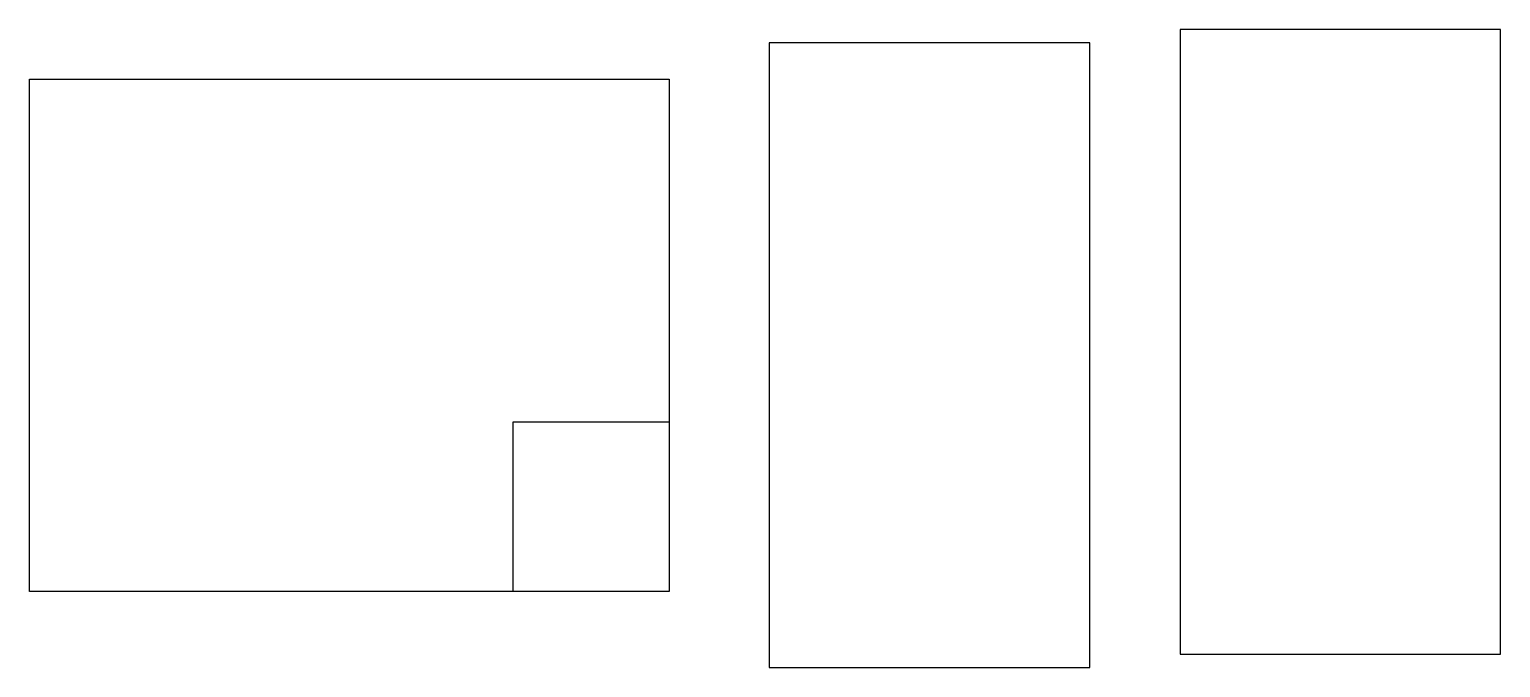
# Model space of a CAD drawing. Header units: metres. Extents: x 1610 to 5629, y 732 to 3974.
# Drawn here: x 1610.517 to 1615.115, y 731.509 to 733.501 of the extents above; entities that cross this region are included whole.
import ezdxf

# ---------------------------------------------------------------- set-up
doc = ezdxf.new("R2010")
doc.units = ezdxf.units.M
doc.header["$MEASUREMENT"] = 0
for name, color, linetype in [('BLK_2_FLR_0_DRINKING_WATER', 7, 'Continuous'), ('BLK_2_FLR_0_SP_WC', 233, 'Continuous'), ('BLK_2_FLR_0_URINAL', 235, 'Continuous')]:
    doc.layers.add(name, color=color, linetype=linetype)

msp = doc.modelspace()

# ---------------------------------------------------------------- linework, layer by layer
at = {"layer": 'BLK_2_FLR_0_DRINKING_WATER'}
for points in [[(1615.1153, 733.5013), (1614.1133, 733.5013), (1614.1133, 731.5513), (1615.1153, 731.5513)], [(1615.1153, 733.5013), (1614.1133, 733.5013), (1614.1133, 731.5513), (1615.1153, 731.5513)], [(1615.1153, 733.5013), (1614.1133, 733.5013), (1614.1133, 731.5513), (1615.1153, 731.5513)], [(1615.1153, 733.5013), (1614.1133, 733.5013), (1614.1133, 731.5513), (1615.1153, 731.5513)], [(1615.1153, 733.5013), (1614.1133, 733.5013), (1614.1133, 731.5513), (1615.1153, 731.5513)], [(1615.1153, 733.5013), (1614.1133, 733.5013), (1614.1133, 731.5513), (1615.1153, 731.5513)], [(1615.1153, 733.5013), (1614.1133, 733.5013), (1614.1133, 731.5513), (1615.1153, 731.5513)], [(1615.1153, 733.5013), (1614.1133, 733.5013), (1614.1133, 731.5513), (1615.1153, 731.5513)], [(1615.1153, 733.5013), (1614.1133, 733.5013), (1614.1133, 731.5513), (1615.1153, 731.5513)], [(1615.1153, 733.5013), (1614.1133, 733.5013), (1614.1133, 731.5513), (1615.1153, 731.5513)], [(1615.1153, 733.5013), (1614.1133, 733.5013), (1614.1133, 731.5513), (1615.1153, 731.5513)], [(1615.1153, 733.5013), (1614.1133, 733.5013), (1614.1133, 731.5513), (1615.1153, 731.5513)], [(1615.1153, 733.5013), (1614.1133, 733.5013), (1614.1133, 731.5513), (1615.1153, 731.5513)], [(1615.1153, 733.5013), (1614.1133, 733.5013), (1614.1133, 731.5513), (1615.1153, 731.5513)], [(1613.8315, 733.4593), (1612.8295, 733.4593), (1612.8295, 731.5093), (1613.8315, 731.5093)], [(1613.8315, 733.4593), (1612.8295, 733.4593), (1612.8295, 731.5093), (1613.8315, 731.5093)], [(1613.8315, 733.4593), (1612.8295, 733.4593), (1612.8295, 731.5093), (1613.8315, 731.5093)], [(1613.8315, 733.4593), (1612.8295, 733.4593), (1612.8295, 731.5093), (1613.8315, 731.5093)], [(1613.8315, 733.4593), (1612.8295, 733.4593), (1612.8295, 731.5093), (1613.8315, 731.5093)], [(1613.8315, 733.4593), (1612.8295, 733.4593), (1612.8295, 731.5093), (1613.8315, 731.5093)], [(1613.8315, 733.4593), (1612.8295, 733.4593), (1612.8295, 731.5093), (1613.8315, 731.5093)], [(1613.8315, 733.4593), (1612.8295, 733.4593), (1612.8295, 731.5093), (1613.8315, 731.5093)], [(1613.8315, 733.4593), (1612.8295, 733.4593), (1612.8295, 731.5093), (1613.8315, 731.5093)], [(1613.8315, 733.4593), (1612.8295, 733.4593), (1612.8295, 731.5093), (1613.8315, 731.5093)], [(1613.8315, 733.4593), (1612.8295, 733.4593), (1612.8295, 731.5093), (1613.8315, 731.5093)], [(1613.8315, 733.4593), (1612.8295, 733.4593), (1612.8295, 731.5093), (1613.8315, 731.5093)], [(1613.8315, 733.4593), (1612.8295, 733.4593), (1612.8295, 731.5093), (1613.8315, 731.5093)], [(1613.8315, 733.4593), (1612.8295, 733.4593), (1612.8295, 731.5093), (1613.8315, 731.5093)]]:
    msp.add_lwpolyline(points, close=True, dxfattribs=at)
at = {"layer": 'BLK_2_FLR_0_SP_WC', "lineweight": -3}
msp.add_lwpolyline([(1610.517, 733.3463), (1612.517, 733.3463), (1612.517, 731.7463), (1610.517, 731.7463)], close=True, dxfattribs=at)
msp.add_lwpolyline([(1610.517, 733.3463), (1612.517, 733.3463), (1612.517, 731.7463), (1610.517, 731.7463)], close=True, dxfattribs=at)
msp.add_lwpolyline([(1610.517, 733.3463), (1612.517, 733.3463), (1612.517, 731.7463), (1610.517, 731.7463)], close=True, dxfattribs=at)
msp.add_lwpolyline([(1610.517, 733.3463), (1612.517, 733.3463), (1612.517, 731.7463), (1610.517, 731.7463)], close=True, dxfattribs=at)
msp.add_lwpolyline([(1610.517, 733.3463), (1612.517, 733.3463), (1612.517, 731.7463), (1610.517, 731.7463)], close=True, dxfattribs=at)
msp.add_lwpolyline([(1610.517, 733.3463), (1612.517, 733.3463), (1612.517, 731.7463), (1610.517, 731.7463)], close=True, dxfattribs=at)
msp.add_lwpolyline([(1610.517, 733.3463), (1612.517, 733.3463), (1612.517, 731.7463), (1610.517, 731.7463)], close=True, dxfattribs=at)
msp.add_lwpolyline([(1610.517, 733.3463), (1612.517, 733.3463), (1612.517, 731.7463), (1610.517, 731.7463)], close=True, dxfattribs=at)
msp.add_lwpolyline([(1610.517, 733.3463), (1612.517, 733.3463), (1612.517, 731.7463), (1610.517, 731.7463)], close=True, dxfattribs=at)
msp.add_lwpolyline([(1610.517, 733.3463), (1612.517, 733.3463), (1612.517, 731.7463), (1610.517, 731.7463)], close=True, dxfattribs=at)
msp.add_lwpolyline([(1610.517, 733.3463), (1612.517, 733.3463), (1612.517, 731.7463), (1610.517, 731.7463)], close=True, dxfattribs=at)
msp.add_lwpolyline([(1610.517, 733.3463), (1612.517, 733.3463), (1612.517, 731.7463), (1610.517, 731.7463)], close=True, dxfattribs=at)
msp.add_lwpolyline([(1610.517, 733.3463), (1612.517, 733.3463), (1612.517, 731.7463), (1610.517, 731.7463)], close=True, dxfattribs=at)
msp.add_lwpolyline([(1610.517, 733.3463), (1612.517, 733.3463), (1612.517, 731.7463), (1610.517, 731.7463)], close=True, dxfattribs=at)
at = {"layer": 'BLK_2_FLR_0_URINAL', "lineweight": -3, "ltscale": 3}
msp.add_lwpolyline([(1612.0295, 732.2763), (1612.517, 732.2763), (1612.517, 731.7463), (1612.0295, 731.7463)], close=True, dxfattribs=at)
msp.add_lwpolyline([(1612.0295, 732.2763), (1612.517, 732.2763), (1612.517, 731.7463), (1612.0295, 731.7463)], close=True, dxfattribs=at)
msp.add_lwpolyline([(1612.0295, 732.2763), (1612.517, 732.2763), (1612.517, 731.7463), (1612.0295, 731.7463)], close=True, dxfattribs=at)
msp.add_lwpolyline([(1612.0295, 732.2763), (1612.517, 732.2763), (1612.517, 731.7463), (1612.0295, 731.7463)], close=True, dxfattribs=at)
msp.add_lwpolyline([(1612.0295, 732.2763), (1612.517, 732.2763), (1612.517, 731.7463), (1612.0295, 731.7463)], close=True, dxfattribs=at)
msp.add_lwpolyline([(1612.0295, 732.2763), (1612.517, 732.2763), (1612.517, 731.7463), (1612.0295, 731.7463)], close=True, dxfattribs=at)
msp.add_lwpolyline([(1612.0295, 732.2763), (1612.517, 732.2763), (1612.517, 731.7463), (1612.0295, 731.7463)], close=True, dxfattribs=at)
msp.add_lwpolyline([(1612.0295, 732.2763), (1612.517, 732.2763), (1612.517, 731.7463), (1612.0295, 731.7463)], close=True, dxfattribs=at)
msp.add_lwpolyline([(1612.0295, 732.2763), (1612.517, 732.2763), (1612.517, 731.7463), (1612.0295, 731.7463)], close=True, dxfattribs=at)
msp.add_lwpolyline([(1612.0295, 732.2763), (1612.517, 732.2763), (1612.517, 731.7463), (1612.0295, 731.7463)], close=True, dxfattribs=at)
msp.add_lwpolyline([(1612.0295, 732.2763), (1612.517, 732.2763), (1612.517, 731.7463), (1612.0295, 731.7463)], close=True, dxfattribs=at)
msp.add_lwpolyline([(1612.0295, 732.2763), (1612.517, 732.2763), (1612.517, 731.7463), (1612.0295, 731.7463)], close=True, dxfattribs=at)
msp.add_lwpolyline([(1612.0295, 732.2763), (1612.517, 732.2763), (1612.517, 731.7463), (1612.0295, 731.7463)], close=True, dxfattribs=at)
msp.add_lwpolyline([(1612.0295, 732.2763), (1612.517, 732.2763), (1612.517, 731.7463), (1612.0295, 731.7463)], close=True, dxfattribs=at)

doc.saveas('drawing.dxf')
